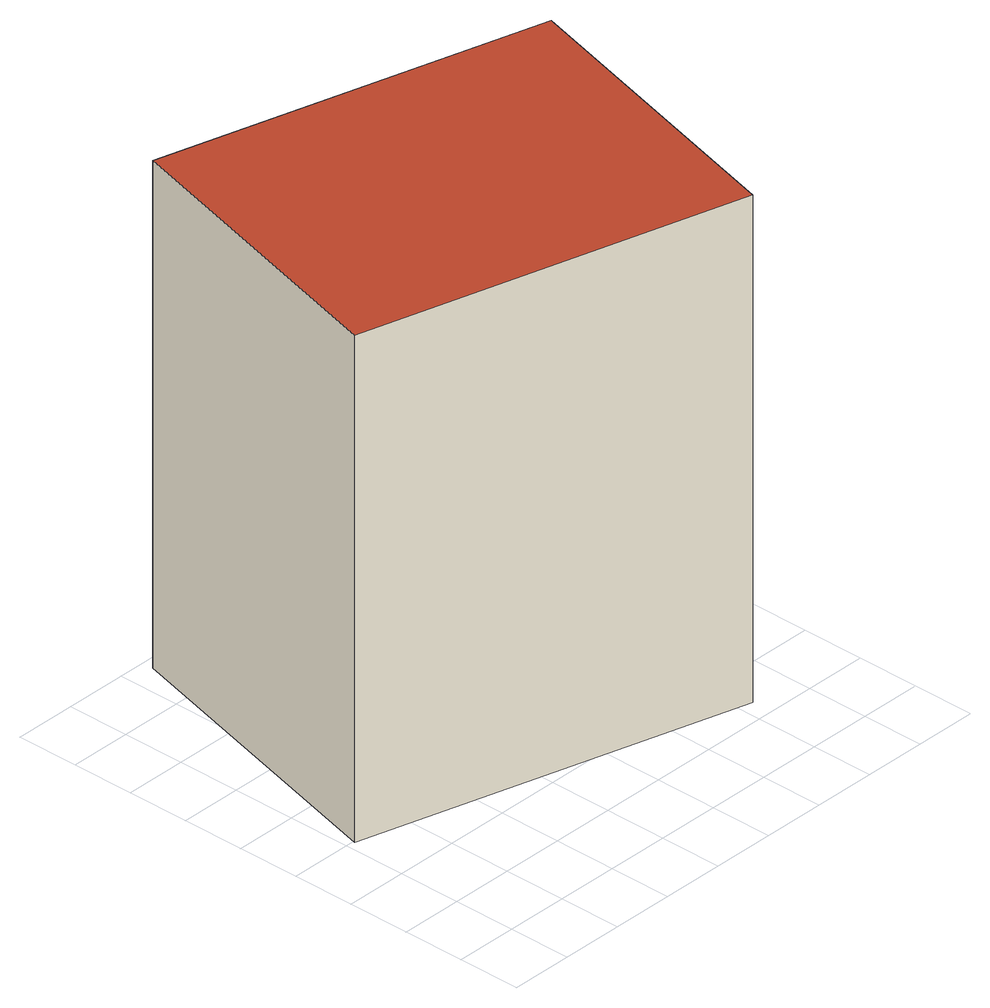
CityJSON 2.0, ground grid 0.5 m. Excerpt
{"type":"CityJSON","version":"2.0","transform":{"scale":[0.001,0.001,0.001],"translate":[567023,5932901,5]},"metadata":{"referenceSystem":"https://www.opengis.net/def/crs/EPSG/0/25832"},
"CityObjects":{
"building1":{"type":"Building","attributes":{"Grundfläche 2D":"7.937474","Grundhöhe NN":"5.007"},"geometry":[{"type":"Solid","lod":"3","boundaries":[[[[0,1,2,3]],[[4,5,3,2]],[[5,6,0,3]],[[6,7,1,0]],[[7,4,2,1]],[[7,6,5,4]]]],"semantics":{"surfaces":[{"type":"RoofSurface"},{"type":"WallSurface"},{"type":"GroundSurface"}],"values":[[0,1,1,1,1,2]]}}]}
},
"vertices":[
[3124,669,4077],[3775,3095,4077],[722,3913,4077],[72,1487,4077],[722,3913,7],[72,1487,7],[3124,669,7],[3775,3095,7]
]}
